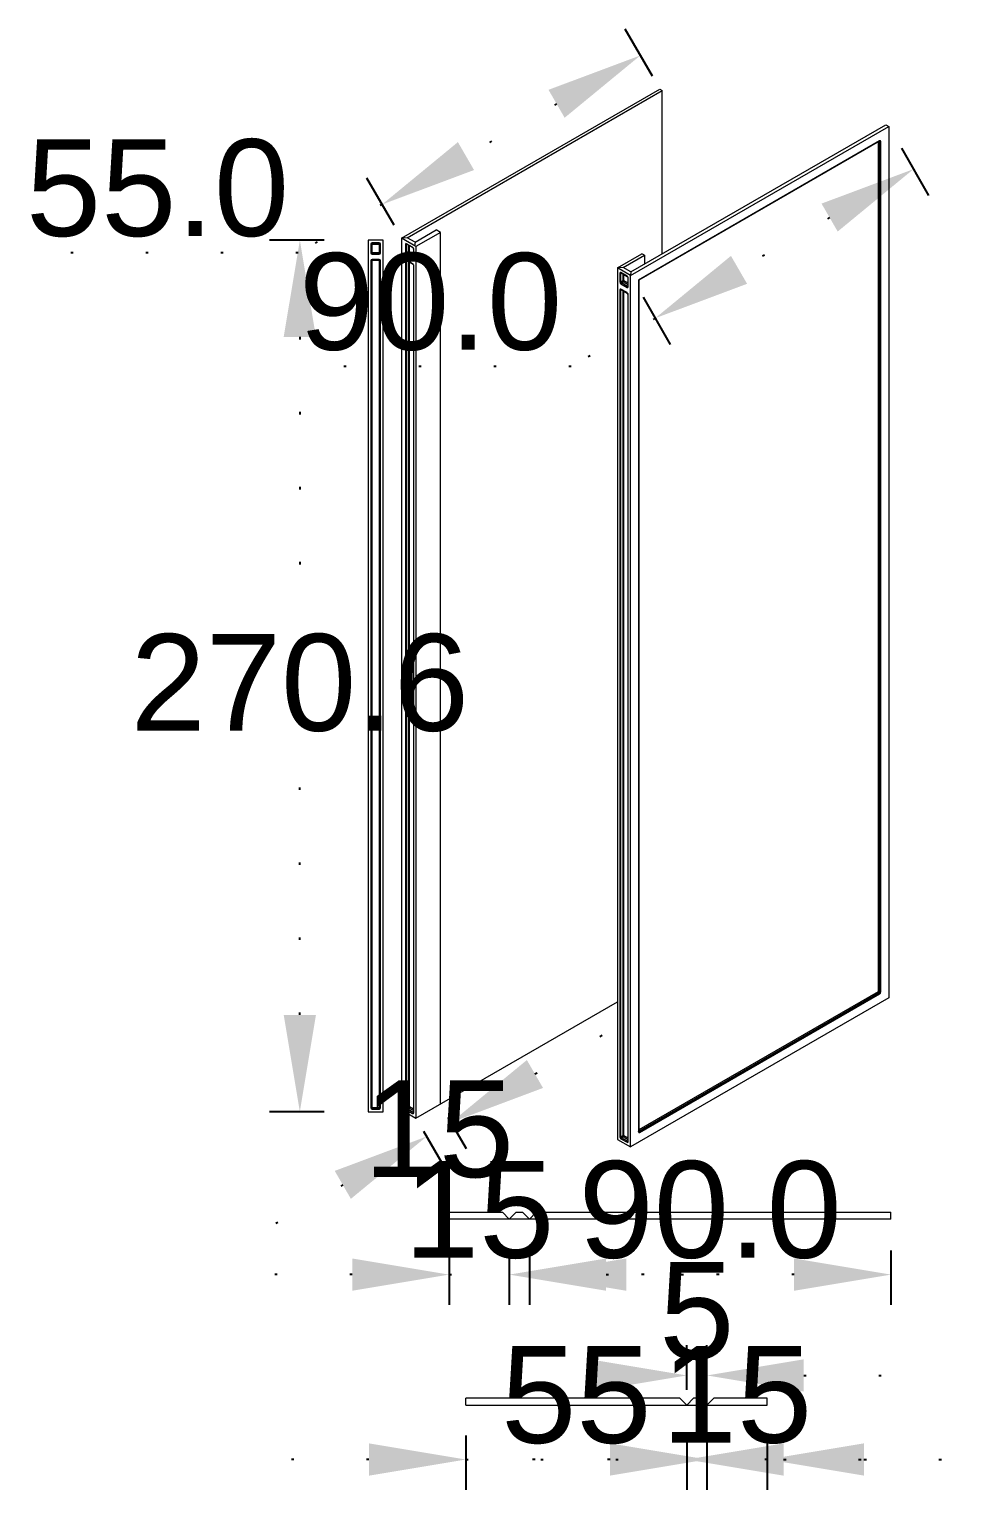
# Model space of a CAD drawing. Header units: inches. Extents: x 352 to 11605, y -941 to 2503.
# Drawn here: x 11446.4 to 11484.9, y 1708.4 to 1768.8 of the extents above; entities that cross this region are included whole.
import ezdxf

# ---------------------------------------------------------------- set-up
doc = ezdxf.new("R2010")
doc.units = ezdxf.units.IN
doc.header["$MEASUREMENT"] = 0
doc.linetypes.add('ACAD_ISO07W100', pattern=[3, 0, -3])
doc.styles.get("Standard").update_dxf_attribs({"font": 'arial.ttf'})
doc.dimstyles.new('ISO-25', dxfattribs={"dimtxt": 4, "dimasz": 4, "dimexe": 1.25, "dimexo": 0.625, "dimtad": 1, "dimtih": 1, "dimtoh": 1, "dimdec": 1, "dimtxsty": 'Standard', "dimcen": 2.5, "dimadec": 0, "dimazin": 0, "dimtfac": 1, "dimtdec": 1, "dimtmove": 0, "dimatfit": 3, "dimfxl": 1, "dimfxlon": 1, "dimarcsym": 0})

# ---------------------------------------------------------------- blocks, each defined once
blk = doc.blocks.new('*D429')
at = {"color": 0, "lineweight": -2, "transparency": 16777216}
for p, q in [((11458.613, 1760.055), (11456.363, 1760.055)), ((11458.613, 1724.036), (11456.363, 1724.036))]:
    blk.add_line(p, q, dxfattribs=at)
at = {"color": 0, "linetype": 'ACAD_ISO07W100', "lineweight": -2, "transparency": 16777216}
for p, q in [((11457.613, 1756.055), (11457.613, 1744.416)), ((11457.613, 1728.036), (11457.613, 1739.081))]:
    blk.add_line(p, q, dxfattribs=at)
at = {"color": 0, "transparency": 16777216}
for points in [[(11456.946, 1756.055), (11458.279, 1756.055), (11457.613, 1760.055)], [(11456.946, 1728.036), (11458.279, 1728.036), (11457.613, 1724.036)]]:
    blk.add_solid(points, dxfattribs=at)
at = {"layer": 'Defpoints', "color": 0, "transparency": 16777216}
for p in [(11457.613, 1760.055), (11461.054, 1760.055), (11461.054, 1724.036)]:
    blk.add_point(p, dxfattribs=at)
at = {"color": 0, "lineweight": 9, "transparency": 16777216, "insert": (11457.613, 1741.749), "char_height": 4, "attachment_point": 5}
blk.add_mtext('270.6', dxfattribs=at)
blk = doc.blocks.new('*D430')
at = {"color": 0, "lineweight": -2, "transparency": 16777216}
for p, q in [((11467.096, 1718.301), (11467.096, 1716.051)), ((11482.032, 1718.301), (11482.032, 1716.051))]:
    blk.add_line(p, q, dxfattribs=at)
at = {"color": 0, "linetype": 'ACAD_ISO07W100', "lineweight": -2, "transparency": 16777216}
blk.add_line((11478.032, 1717.301), (11471.096, 1717.301), dxfattribs=at)
at = {"color": 0, "transparency": 16777216}
for points in [[(11471.096, 1717.968), (11471.096, 1716.634), (11467.096, 1717.301)], [(11478.032, 1717.968), (11478.032, 1716.634), (11482.032, 1717.301)]]:
    blk.add_solid(points, dxfattribs=at)
at = {"layer": 'Defpoints', "color": 0, "transparency": 16777216}
for p in [(11467.096, 1719.594), (11482.032, 1719.594), (11467.096, 1717.301)]:
    blk.add_point(p, dxfattribs=at)
at = {"color": 0, "lineweight": 9, "transparency": 16777216, "insert": (11474.564, 1719.968), "char_height": 4, "attachment_point": 5}
blk.add_mtext('90.0', dxfattribs=at)
blk = doc.blocks.new('*D431')
at = {"color": 0, "lineweight": -2, "transparency": 16777216}
for p, q in [((11463.777, 1718.301), (11463.777, 1716.051)), ((11466.266, 1718.301), (11466.266, 1716.051))]:
    blk.add_line(p, q, dxfattribs=at)
at = {"color": 0, "linetype": 'ACAD_ISO07W100', "lineweight": -2, "transparency": 16777216}
for p, q in [((11459.777, 1717.301), (11455.777, 1717.301)), ((11463.777, 1717.301), (11466.266, 1717.301)), ((11470.266, 1717.301), (11474.266, 1717.301))]:
    blk.add_line(p, q, dxfattribs=at)
at = {"color": 0, "transparency": 16777216}
for points in [[(11459.777, 1717.968), (11459.777, 1716.634), (11463.777, 1717.301)], [(11470.266, 1717.968), (11470.266, 1716.634), (11466.266, 1717.301)]]:
    blk.add_solid(points, dxfattribs=at)
at = {"layer": 'Defpoints', "color": 0, "transparency": 16777216}
for p in [(11463.777, 1719.594), (11466.266, 1719.594), (11466.266, 1717.301)]:
    blk.add_point(p, dxfattribs=at)
at = {"color": 0, "lineweight": 9, "transparency": 16777216, "insert": (11465.021, 1719.968), "char_height": 4, "attachment_point": 5}
blk.add_mtext('15', dxfattribs=at)
blk = doc.blocks.new('*D432')
at = {"color": 0, "lineweight": -2, "transparency": 16777216}
for p, q in [((11464.47, 1710.658), (11464.47, 1708.408)), ((11473.598, 1710.658), (11473.598, 1708.408))]:
    blk.add_line(p, q, dxfattribs=at)
at = {"color": 0, "linetype": 'ACAD_ISO07W100', "lineweight": -2, "transparency": 16777216}
for p, q in [((11460.47, 1709.658), (11456.47, 1709.658)), ((11464.47, 1709.658), (11473.598, 1709.658)), ((11477.598, 1709.658), (11481.598, 1709.658))]:
    blk.add_line(p, q, dxfattribs=at)
at = {"color": 0, "transparency": 16777216}
for points in [[(11460.47, 1710.325), (11460.47, 1708.992), (11464.47, 1709.658)], [(11477.598, 1710.325), (11477.598, 1708.992), (11473.598, 1709.658)]]:
    blk.add_solid(points, dxfattribs=at)
at = {"layer": 'Defpoints', "color": 0, "transparency": 16777216}
for p in [(11464.47, 1711.908), (11473.598, 1711.908), (11473.598, 1709.658)]:
    blk.add_point(p, dxfattribs=at)
at = {"color": 0, "lineweight": 9, "transparency": 16777216, "insert": (11469.034, 1712.317), "char_height": 4, "attachment_point": 5}
blk.add_mtext('55', dxfattribs=at)
blk = doc.blocks.new('*D433')
at = {"color": 0, "lineweight": -2, "transparency": 16777216}
for p, q in [((11474.428, 1710.661), (11474.428, 1708.411)), ((11476.917, 1710.661), (11476.917, 1708.411))]:
    blk.add_line(p, q, dxfattribs=at)
at = {"color": 0, "linetype": 'ACAD_ISO07W100', "lineweight": -2, "transparency": 16777216}
for p, q in [((11470.428, 1709.661), (11466.428, 1709.661)), ((11476.917, 1709.661), (11474.428, 1709.661)), ((11480.917, 1709.661), (11484.917, 1709.661))]:
    blk.add_line(p, q, dxfattribs=at)
at = {"color": 0, "transparency": 16777216}
for points in [[(11470.428, 1710.327), (11470.428, 1708.994), (11474.428, 1709.661)], [(11480.917, 1710.327), (11480.917, 1708.994), (11476.917, 1709.661)]]:
    blk.add_solid(points, dxfattribs=at)
at = {"layer": 'Defpoints', "color": 0, "transparency": 16777216}
for p in [(11474.428, 1711.908), (11476.917, 1711.908), (11474.428, 1709.661)]:
    blk.add_point(p, dxfattribs=at)
at = {"color": 0, "lineweight": 9, "transparency": 16777216, "insert": (11475.672, 1712.328), "char_height": 4, "attachment_point": 5}
blk.add_mtext('15', dxfattribs=at)
blk = doc.blocks.new('*D434')
at = {"color": 0, "lineweight": -2, "transparency": 16777216}
for p, q in [((11472.177, 1766.837), (11471.058, 1768.775)), ((11461.506, 1760.676), (11460.387, 1762.614))]:
    blk.add_line(p, q, dxfattribs=at)
at = {"color": 0, "linetype": 'ACAD_ISO07W100', "lineweight": -2, "transparency": 16777216}
for p, q in [((11468.219, 1765.692), (11464.477, 1763.532)), ((11461.012, 1761.532), (11457.548, 1759.532)), ((11457.548, 1759.532), (11446.547, 1759.532))]:
    blk.add_line(p, q, dxfattribs=at)
at = {"color": 0, "transparency": 16777216}
for points in [[(11467.886, 1766.27), (11468.552, 1765.115), (11471.683, 1767.692)], [(11464.143, 1764.109), (11464.81, 1762.954), (11461.012, 1761.532)]]:
    blk.add_solid(points, dxfattribs=at)
at = {"layer": 'Defpoints', "color": 0, "transparency": 16777216}
for p in [(11472.489, 1766.296), (11461.012, 1761.532), (11461.819, 1760.135)]:
    blk.add_point(p, dxfattribs=at)
at = {"color": 0, "lineweight": 9, "transparency": 16777216, "insert": (11451.735, 1762.199), "char_height": 4, "attachment_point": 5}
blk.add_mtext('55.0', dxfattribs=at)
blk = doc.blocks.new('*D435')
at = {"color": 0, "lineweight": -2, "transparency": 16777216}
for p, q in [((11482.463, 1763.856), (11483.588, 1761.907)), ((11471.792, 1757.695), (11472.917, 1755.747))]:
    blk.add_line(p, q, dxfattribs=at)
at = {"color": 0, "linetype": 'ACAD_ISO07W100', "lineweight": -2, "transparency": 16777216}
for p, q in [((11479.499, 1760.99), (11475.756, 1758.829)), ((11472.292, 1756.829), (11468.828, 1754.829)), ((11468.828, 1754.829), (11457.827, 1754.829))]:
    blk.add_line(p, q, dxfattribs=at)
at = {"color": 0, "transparency": 16777216}
for points in [[(11479.165, 1761.567), (11479.832, 1760.413), (11482.963, 1762.99)], [(11475.423, 1759.407), (11476.09, 1758.252), (11472.292, 1756.829)]]:
    blk.add_solid(points, dxfattribs=at)
at = {"layer": 'Defpoints', "color": 0, "transparency": 16777216}
for p in [(11481.942, 1764.759), (11471.271, 1758.598), (11472.292, 1756.829)]:
    blk.add_point(p, dxfattribs=at)
at = {"color": 0, "lineweight": 9, "transparency": 16777216, "insert": (11463.015, 1757.497), "char_height": 4, "attachment_point": 5}
blk.add_mtext('90.0', dxfattribs=at)
blk = doc.blocks.new('*D436')
at = {"color": 0, "linetype": 'ACAD_ISO07W100', "lineweight": -2, "transparency": 16777216}
for p, q in [((11467.326, 1725.593), (11470.79, 1727.593)), ((11463.862, 1723.593), (11462.852, 1723.01)), ((11459.388, 1721.01), (11455.924, 1719.01))]:
    blk.add_line(p, q, dxfattribs=at)
at = {"color": 0, "lineweight": -2, "transparency": 16777216}
for p, q in [((11463.733, 1723.815), (11464.487, 1722.51)), ((11462.724, 1723.232), (11463.477, 1721.928))]:
    blk.add_line(p, q, dxfattribs=at)
at = {"color": 0, "transparency": 16777216}
for points in [[(11466.992, 1726.17), (11467.659, 1725.016), (11463.862, 1723.593)], [(11459.055, 1721.588), (11459.721, 1720.433), (11462.852, 1723.01)]]:
    blk.add_solid(points, dxfattribs=at)
at = {"layer": 'Defpoints', "color": 0, "transparency": 16777216}
for p in [(11463.421, 1724.356), (11462.411, 1723.774), (11462.852, 1723.01)]:
    blk.add_point(p, dxfattribs=at)
at = {"color": 0, "lineweight": 9, "transparency": 16777216, "insert": (11463.357, 1723.302), "char_height": 4, "attachment_point": 5}
blk.add_mtext('15', dxfattribs=at)
blk = doc.blocks.new('*D437')
at = {"color": 0, "lineweight": -2, "transparency": 16777216}
for p, q in [((11473.598, 1712.533), (11473.598, 1714.384)), ((11474.428, 1712.533), (11474.428, 1714.384))]:
    blk.add_line(p, q, dxfattribs=at)
at = {"color": 0, "linetype": 'ACAD_ISO07W100', "lineweight": -2, "transparency": 16777216}
for p, q in [((11469.598, 1713.134), (11465.598, 1713.134)), ((11474.428, 1713.134), (11473.598, 1713.134)), ((11478.428, 1713.134), (11482.428, 1713.134))]:
    blk.add_line(p, q, dxfattribs=at)
at = {"color": 0, "transparency": 16777216}
for points in [[(11469.598, 1713.801), (11469.598, 1712.467), (11473.598, 1713.134)], [(11478.428, 1713.801), (11478.428, 1712.467), (11474.428, 1713.134)]]:
    blk.add_solid(points, dxfattribs=at)
at = {"layer": 'Defpoints', "color": 0, "transparency": 16777216}
for p in [(11473.598, 1713.134), (11473.598, 1711.908), (11474.428, 1711.908)]:
    blk.add_point(p, dxfattribs=at)
at = {"color": 0, "lineweight": 9, "transparency": 16777216, "insert": (11474.013, 1715.793), "char_height": 4, "attachment_point": 5}
blk.add_mtext('5', dxfattribs=at)

msp = doc.modelspace()

# ---------------------------------------------------------------- linework, layer by layer
at = {"linetype": 'Continuous', "lineweight": 9, "extrusion": (-2.77556e-16, 0.816497, 0.57735)}
for p, q in [((11461.819, 1760.135), (11472.489, 1766.296)), ((11462.051, 1760.156), (11472.587, 1766.239)), ((11472.489, 1766.296), (11472.587, 1766.239)), ((11472.587, 1759.491), (11472.587, 1766.239)), ((11471.271, 1758.598), (11481.942, 1764.759)), ((11471.29, 1758.742), (11481.827, 1764.825)), ((11481.827, 1764.825), (11481.942, 1764.759)), ((11481.942, 1764.759), (11481.942, 1728.739)), ((11481.562, 1764.156), (11471.603, 1758.406)), ((11481.555, 1764.141), (11471.613, 1758.401)), ((11481.503, 1764.111), (11481.503, 1728.993)), ((11481.55, 1764.136), (11481.562, 1764.129)), ((11481.55, 1728.993), (11481.55, 1764.136)), ((11481.562, 1764.129), (11481.562, 1728.986)), ((11481.61, 1728.986), (11481.61, 1764.129)), ((11462.372, 1759.971), (11463.247, 1760.476)), ((11463.421, 1760.376), (11462.411, 1759.793)), ((11463.421, 1760.376), (11463.247, 1760.476)), ((11463.421, 1724.356), (11463.421, 1760.376)), ((11462.411, 1759.793), (11461.819, 1760.135)), ((11461.819, 1760.135), (11461.819, 1724.116)), ((11461.973, 1759.882), (11461.973, 1759.526)), ((11462.269, 1759.765), (11462.02, 1759.909)), ((11462.02, 1759.882), (11462.034, 1759.89)), ((11462.02, 1759.526), (11462.02, 1759.882)), ((11462.027, 1759.894), (11462.276, 1759.75)), ((11462.372, 1759.971), (11462.051, 1760.156)), ((11462.091, 1759.857), (11462.091, 1759.567)), ((11462.139, 1759.567), (11462.139, 1759.829)), ((11462.307, 1759.697), (11462.307, 1759.341)), ((11462.317, 1759.327), (11462.317, 1759.683)), ((11462.411, 1759.793), (11462.411, 1723.774)), ((11461.973, 1759.252), (11461.973, 1724.191)), ((11462.269, 1759.081), (11461.973, 1759.252)), ((11461.997, 1759.227), (11462.276, 1759.066)), ((11462.091, 1759.567), (11462.02, 1759.526)), ((11462.02, 1759.444), (11462.269, 1759.3)), ((11462.02, 1724.191), (11462.02, 1759.213)), ((11462.044, 1759.485), (11462.115, 1759.526)), ((11462.293, 1759.341), (11462.044, 1759.485)), ((11462.091, 1759.172), (11462.091, 1724.232)), ((11462.115, 1759.526), (11462.307, 1759.415)), ((11462.307, 1759.47), (11462.139, 1759.567)), ((11462.139, 1724.232), (11462.139, 1759.145)), ((11462.307, 1759.349), (11462.293, 1759.341)), ((11470.738, 1758.906), (11471.747, 1759.489)), ((11470.97, 1758.927), (11471.845, 1759.433)), ((11471.845, 1759.433), (11471.747, 1759.489)), ((11471.845, 1759.433), (11471.845, 1759.062)), ((11462.307, 1759.012), (11462.307, 1724.006)), ((11462.317, 1723.993), (11462.317, 1758.999)), ((11471.271, 1758.598), (11470.738, 1758.906)), ((11470.738, 1758.906), (11470.738, 1722.887)), ((11470.832, 1758.687), (11470.832, 1758.331)), ((11471.129, 1758.571), (11470.88, 1758.714)), ((11470.88, 1758.687), (11470.894, 1758.695)), ((11470.88, 1758.331), (11470.88, 1758.687)), ((11470.887, 1758.699), (11471.136, 1758.555)), ((11470.951, 1758.662), (11470.951, 1758.372)), ((11471.29, 1758.742), (11470.97, 1758.927)), ((11470.998, 1758.372), (11470.998, 1758.635)), ((11471.166, 1758.502), (11471.166, 1758.146)), ((11471.176, 1758.133), (11471.176, 1758.489)), ((11471.271, 1722.579), (11471.271, 1758.598)), ((11472.587, 1758.963), (11472.587, 1758.974)), ((11470.832, 1758.003), (11470.832, 1722.996)), ((11470.951, 1758.372), (11470.88, 1758.331)), ((11470.88, 1758.249), (11471.129, 1758.105)), ((11471.129, 1757.886), (11470.88, 1758.03)), ((11470.88, 1758.003), (11470.894, 1758.011)), ((11470.88, 1722.996), (11470.88, 1758.003)), ((11470.887, 1758.015), (11471.136, 1757.871)), ((11470.904, 1758.29), (11470.975, 1758.331)), ((11471.153, 1758.146), (11470.904, 1758.29)), ((11470.951, 1757.978), (11470.951, 1723.037)), ((11470.975, 1758.331), (11471.166, 1758.22)), ((11471.166, 1758.275), (11470.998, 1758.372)), ((11470.998, 1723.037), (11470.998, 1757.95)), ((11471.166, 1758.154), (11471.153, 1758.146)), ((11471.613, 1758.401), (11471.603, 1758.406)), ((11471.603, 1758.406), (11471.603, 1723.209)), ((11471.613, 1758.401), (11471.613, 1723.222)), ((11471.166, 1757.818), (11471.166, 1722.812)), ((11471.176, 1722.798), (11471.176, 1757.804)), ((11471.603, 1729.08), (11471.613, 1729.086)), ((11481.503, 1728.993), (11471.613, 1723.283)), ((11471.615, 1723.229), (11481.527, 1728.952)), ((11481.539, 1728.945), (11471.627, 1723.222)), ((11471.651, 1723.181), (11481.562, 1728.904)), ((11481.527, 1728.952), (11481.539, 1728.945)), ((11481.562, 1728.986), (11481.55, 1728.993)), ((11462.411, 1723.774), (11470.738, 1728.581)), ((11471.166, 1728.828), (11471.176, 1728.834)), ((11481.942, 1728.739), (11471.271, 1722.579)), ((11461.819, 1724.116), (11462.411, 1723.774)), ((11462.091, 1724.232), (11462.02, 1724.191)), ((11462.02, 1724.109), (11462.269, 1723.965)), ((11462.044, 1724.15), (11462.115, 1724.191)), ((11462.293, 1724.006), (11462.044, 1724.15)), ((11462.115, 1724.191), (11462.307, 1724.08)), ((11462.307, 1724.135), (11462.139, 1724.232)), ((11462.307, 1724.014), (11462.293, 1724.006)), ((11470.738, 1722.887), (11471.271, 1722.579)), ((11470.951, 1723.037), (11470.88, 1722.996)), ((11470.88, 1722.914), (11471.129, 1722.77)), ((11470.904, 1722.955), (11470.975, 1722.996)), ((11471.153, 1722.812), (11470.904, 1722.955)), ((11470.975, 1722.996), (11471.166, 1722.886)), ((11471.166, 1722.94), (11470.998, 1723.037)), ((11471.627, 1723.222), (11471.615, 1723.229)), ((11471.166, 1722.82), (11471.153, 1722.812))]:
    msp.add_line(p, q, dxfattribs=at)
at = {"linetype": 'Continuous', "lineweight": 9, "extrusion": (0, 1, -2.22045e-16)}
for p, q in [((11461.054, 1760.055), (11460.438, 1760.055)), ((11460.438, 1760.055), (11460.438, 1724.036)), ((11460.547, 1759.891), (11460.547, 1759.535)), ((11460.547, 1759.891), (11460.575, 1759.891)), ((11460.602, 1759.891), (11460.575, 1759.891)), ((11460.575, 1759.535), (11460.575, 1759.891)), ((11460.89, 1759.946), (11460.602, 1759.946)), ((11460.602, 1759.918), (11460.602, 1759.946)), ((11460.602, 1759.918), (11460.602, 1759.891)), ((11460.602, 1759.918), (11460.89, 1759.918)), ((11460.602, 1759.535), (11460.602, 1759.891)), ((11460.602, 1759.891), (11460.89, 1759.891)), ((11460.89, 1759.946), (11460.89, 1759.918)), ((11460.89, 1759.891), (11460.89, 1759.918)), ((11460.917, 1759.891), (11460.89, 1759.891)), ((11460.89, 1759.891), (11460.89, 1759.535)), ((11460.917, 1759.891), (11460.944, 1759.891)), ((11460.917, 1759.891), (11460.917, 1759.535)), ((11460.944, 1759.535), (11460.944, 1759.891)), ((11461.054, 1724.036), (11461.054, 1760.055)), ((11460.575, 1759.535), (11460.547, 1759.535)), ((11460.547, 1759.206), (11460.575, 1759.206)), ((11460.547, 1759.206), (11460.547, 1724.2)), ((11460.575, 1759.535), (11460.602, 1759.535)), ((11460.575, 1724.2), (11460.575, 1759.206)), ((11460.602, 1759.535), (11460.602, 1759.508)), ((11460.89, 1759.535), (11460.602, 1759.535)), ((11460.602, 1759.48), (11460.602, 1759.508)), ((11460.89, 1759.508), (11460.602, 1759.508)), ((11460.602, 1759.48), (11460.89, 1759.48)), ((11460.602, 1759.234), (11460.602, 1759.261)), ((11460.89, 1759.261), (11460.602, 1759.261)), ((11460.602, 1759.234), (11460.89, 1759.234)), ((11460.602, 1724.2), (11460.602, 1759.234)), ((11460.89, 1759.508), (11460.89, 1759.535)), ((11460.89, 1759.535), (11460.917, 1759.535)), ((11460.89, 1759.508), (11460.89, 1759.48)), ((11460.89, 1759.261), (11460.89, 1759.234)), ((11460.89, 1759.234), (11460.89, 1724.2)), ((11460.944, 1759.535), (11460.917, 1759.535)), ((11460.917, 1759.206), (11460.944, 1759.206)), ((11460.917, 1759.206), (11460.917, 1724.2)), ((11460.944, 1724.2), (11460.944, 1759.206)), ((11460.575, 1724.2), (11460.547, 1724.2)), ((11460.575, 1724.2), (11460.602, 1724.2)), ((11460.602, 1724.2), (11460.602, 1724.173)), ((11460.89, 1724.2), (11460.602, 1724.2)), ((11460.602, 1724.145), (11460.602, 1724.173)), ((11460.89, 1724.173), (11460.602, 1724.173)), ((11460.602, 1724.145), (11460.89, 1724.145)), ((11460.89, 1724.173), (11460.89, 1724.2)), ((11460.89, 1724.2), (11460.917, 1724.2)), ((11460.89, 1724.173), (11460.89, 1724.145)), ((11460.944, 1724.2), (11460.917, 1724.2)), ((11460.438, 1724.036), (11461.054, 1724.036))]:
    msp.add_line(p, q, dxfattribs=at)
at = {"lineweight": 9}
for p, q in [((11462.051, 1760.156), (11461.819, 1760.135)), ((11462.372, 1759.971), (11462.352, 1759.827)), ((11470.97, 1758.927), (11470.738, 1758.906)), ((11471.29, 1758.742), (11471.271, 1758.598)), ((11463.777, 1719.594), (11463.777, 1719.876)), ((11463.777, 1719.876), (11465.984, 1719.876)), ((11466.266, 1719.594), (11465.984, 1719.876)), ((11466.266, 1719.594), (11466.548, 1719.876)), ((11466.548, 1719.876), (11466.814, 1719.876)), ((11467.096, 1719.594), (11466.814, 1719.876)), ((11467.096, 1719.594), (11467.378, 1719.876)), ((11467.378, 1719.876), (11482.032, 1719.876)), ((11482.032, 1719.594), (11482.032, 1719.876)), ((11466.266, 1719.594), (11463.777, 1719.594)), ((11467.096, 1719.594), (11466.266, 1719.594)), ((11482.032, 1719.594), (11467.096, 1719.594)), ((11473.316, 1712.191), (11464.47, 1712.191)), ((11464.47, 1711.908), (11464.47, 1712.191)), ((11473.598, 1711.908), (11473.316, 1712.191)), ((11473.598, 1711.908), (11473.88, 1712.191)), ((11474.145, 1712.191), (11473.88, 1712.191)), ((11474.428, 1711.908), (11474.145, 1712.191)), ((11474.428, 1711.908), (11474.71, 1712.191)), ((11476.917, 1712.191), (11474.71, 1712.191)), ((11476.917, 1711.908), (11476.917, 1712.191)), ((11464.47, 1711.908), (11473.598, 1711.908)), ((11473.598, 1711.908), (11474.428, 1711.908)), ((11474.428, 1711.908), (11476.917, 1711.908))]:
    msp.add_line(p, q, dxfattribs=at)
at = {"linetype": 'Continuous', "lineweight": 9}
for centre, radius, start, end in [((11460.602, 1759.891), 0.0548, 90, 180), ((11460.602, 1759.891), 0.0274, 90, 180), ((11460.89, 1759.891), 0.0548, 0, 90), ((11460.89, 1759.891), 0.0274, 0, 90), ((11460.602, 1759.535), 0.0548, 180, 270), ((11460.602, 1759.206), 0.0548, 90, 180), ((11460.602, 1759.535), 0.0274, 180, 270), ((11460.602, 1759.206), 0.0274, 90, 180), ((11460.89, 1759.535), 0.0548, 270, 0), ((11460.89, 1759.535), 0.0274, 270, 0), ((11460.89, 1759.206), 0.0548, 0, 90), ((11460.89, 1759.206), 0.0274, 0, 90), ((11460.602, 1724.2), 0.0548, 180, 270), ((11460.602, 1724.2), 0.0274, 180, 270), ((11460.89, 1724.2), 0.0274, 270, 0), ((11460.89, 1724.2), 0.0548, 270, 0)]:
    msp.add_arc(centre, radius, start, end, dxfattribs=at)
for centre, major_axis, start_param, end_param in [((11481.527, 1764.122), (0.0335, 0), 0.785398, 0.87129), ((11481.539, 1764.17), (0.0168, -0.029), 0, 0.785398), ((11481.539, 1764.115), (-0.0168, -0.029), 2.356194, 2.973687), ((11481.562, 1764.102), (0.0335, 0.0581), -0.785398, 0.785398), ((11462.02, 1759.854), (-0.0335, 0.0581), -0.785398, 0.785398), ((11462.044, 1759.923), (-0.0168, -0.029), -0.785398, 0), ((11462.044, 1759.868), (-0.0168, 0.029), 0.167906, 0.785398), ((11462.269, 1759.711), (-0.0335, 0.0581), -2.356194, -0.785398), ((11462.02, 1759.498), (0.0335, -0.0581), -2.356194, -0.785398), ((11461.997, 1759.539), (0.0335, 0), -2.356194, -0.785398), ((11462.044, 1759.512), (-0.0168, 0.029), 0.785398, 2.356194), ((11462.044, 1759.457), (-0.0168, -0.029), -2.356194, -0.785398), ((11462.269, 1759.355), (0.0335, -0.0581), -0.785398, 0.785398), ((11462.269, 1759.026), (-0.0335, 0.0581), -2.356194, -0.785398), ((11462.293, 1759.368), (-0.0168, 0.029), 2.356194, 2.973687), ((11462.34, 1759.341), (-0.0335, 0), 0, 0.785398), ((11470.88, 1758.66), (-0.0335, 0.0581), -0.785398, 0.785398), ((11470.904, 1758.728), (-0.0168, -0.029), -0.785398, 0), ((11470.904, 1758.673), (-0.0168, 0.029), 0.167906, 0.785398), ((11471.129, 1758.516), (-0.0335, 0.0581), -2.356194, -0.785398), ((11470.88, 1758.304), (0.0335, -0.0581), -2.356194, -0.785398), ((11470.856, 1758.345), (0.0335, 0), -2.356194, -0.785398), ((11470.88, 1757.975), (-0.0335, 0.0581), -0.785398, 0.785398), ((11470.904, 1758.317), (-0.0168, 0.029), 0.785398, 2.356194), ((11470.904, 1758.263), (-0.0168, -0.029), -2.356194, -0.785398), ((11470.904, 1758.044), (-0.0168, -0.029), -0.785398, 0), ((11470.904, 1757.989), (-0.0168, 0.029), 0.167906, 0.785398), ((11471.129, 1758.16), (0.0335, -0.0581), -0.785398, 0.785398), ((11471.129, 1757.831), (-0.0335, 0.0581), -2.356194, -0.785398), ((11471.153, 1758.174), (-0.0168, 0.029), 2.356194, 2.973687), ((11471.2, 1758.146), (-0.0335, 0), 0, 0.785398), ((11481.539, 1728.972), (-0.0168, -0.029), 0.785398, 2.356194), ((11481.539, 1728.917), (-0.0168, 0.029), -2.356194, -0.785398), ((11481.586, 1729), (0.0335, 0), -2.356194, -0.785398), ((11481.562, 1728.959), (0.0335, 0.0581), -2.356194, -0.785398), ((11461.997, 1724.205), (0.0335, 0), -2.356194, -0.785398), ((11462.02, 1724.164), (0.0335, -0.0581), -2.356194, -0.785398), ((11462.044, 1724.177), (-0.0168, 0.029), 0.785398, 2.356194), ((11462.044, 1724.123), (-0.0168, -0.029), -2.356194, -0.785398), ((11462.269, 1724.02), (0.0335, -0.0581), -0.785398, 0.785398), ((11462.293, 1724.034), (-0.0168, 0.029), 2.356194, 2.973687), ((11462.34, 1724.006), (-0.0335, 0), 0, 0.785398), ((11470.88, 1722.969), (0.0335, -0.0581), -2.356194, -0.785398), ((11470.856, 1723.01), (0.0335, 0), -2.356194, -0.785398), ((11470.904, 1722.983), (-0.0168, 0.029), 0.785398, 2.356194), ((11470.904, 1722.928), (-0.0168, -0.029), -2.356194, -0.785398), ((11471.579, 1723.222), (0.0335, 0), -0.785398, 0), ((11471.651, 1723.236), (-0.0335, -0.0581), -0.785398, 0.785398), ((11471.615, 1723.256), (-0.0168, 0.029), 2.270302, 2.356194), ((11471.627, 1723.25), (-0.0168, -0.029), 0.167906, 0.785398), ((11471.129, 1722.825), (0.0335, -0.0581), -0.785398, 0.785398), ((11471.153, 1722.839), (-0.0168, 0.029), 2.356194, 2.973687), ((11471.2, 1722.812), (-0.0335, 0), 0, 0.785398)]:
    msp.add_ellipse(centre, major_axis=major_axis, ratio=0.57735, start_param=start_param, end_param=end_param, dxfattribs=at)
at = {"linetype": 'Continuous', "lineweight": 9, "extrusion": (2.12615e-16, -1.86852e-16, -1)}
msp.add_ellipse((11481.527, 1764.122), major_axis=(0.0168, 0.029), ratio=0.57735, start_param=0.699506, end_param=0.785398, dxfattribs=at)
at = {"linetype": 'Continuous', "lineweight": 9, "extrusion": (1.31847e-16, -1.66533e-16, -1)}
for centre in [(11481.586, 1764.143), (11470.856, 1758.016)]:
    msp.add_ellipse(centre, major_axis=(-0.0335, 0), ratio=0.57735, start_param=-2.356194, end_param=-0.785398, dxfattribs=at)
at = {"linetype": 'Continuous', "lineweight": 9, "extrusion": (9.1121e-17, -1.11022e-16, -1)}
msp.add_ellipse((11461.997, 1759.895), major_axis=(-0.0335, 0), ratio=0.57735, start_param=-2.356194, end_param=-0.785398, dxfattribs=at)
at = {"linetype": 'Continuous', "lineweight": 9, "extrusion": (1.12748e-16, -1.93293e-16, -1)}
for centre in [(11462.293, 1759.779), (11471.153, 1758.584)]:
    msp.add_ellipse(centre, major_axis=(-0.0168, -0.029), ratio=0.57735, start_param=0, end_param=0.785398, dxfattribs=at)
at = {"linetype": 'Continuous', "lineweight": 9, "extrusion": (1.06441e-16, -1.66533e-16, -1)}
for centre in [(11462.34, 1759.697), (11462.34, 1759.012), (11471.2, 1758.502), (11471.2, 1757.818)]:
    msp.add_ellipse(centre, major_axis=(-0.0335, 0), ratio=0.57735, start_param=-0.785398, end_param=0, dxfattribs=at)
at = {"linetype": 'Continuous', "lineweight": 9, "extrusion": (8.69853e-17, -2.06174e-16, -1)}
msp.add_ellipse((11461.997, 1759.266), major_axis=(0.0237, -0.0411), ratio=0.57735, start_param=0.785398, end_param=1.570796, dxfattribs=at)
at = {"linetype": 'Continuous', "lineweight": 9, "extrusion": (1.02623e-16, -2.22045e-16, -1)}
msp.add_ellipse((11462.115, 1759.553), major_axis=(-0.0335, 0), ratio=0.57735, start_param=0.785398, end_param=2.356194, dxfattribs=at)
at = {"linetype": 'Continuous', "lineweight": 9, "extrusion": (-4.0637e-17, -1.51659e-16, -1)}
msp.add_ellipse((11462.115, 1759.553), major_axis=(0.0168, -0.029), ratio=0.57735, start_param=0.785398, end_param=2.356194, dxfattribs=at)
at = {"linetype": 'Continuous', "lineweight": 9, "extrusion": (2.36652e-16, -2.0073e-16, -1)}
msp.add_ellipse((11462.115, 1759.553), major_axis=(0.0168, 0.029), ratio=0.57735, start_param=0.785398, end_param=2.356194, dxfattribs=at)
at = {"linetype": 'Continuous', "lineweight": 9, "extrusion": (9.24296e-17, -1.17463e-16, -1)}
for centre in [(11462.293, 1759.314), (11471.153, 1758.119)]:
    msp.add_ellipse(centre, major_axis=(0.0168, 0.029), ratio=0.57735, start_param=-2.356194, end_param=-0.785398, dxfattribs=at)
at = {"linetype": 'Continuous', "lineweight": 9, "extrusion": (1.84859e-16, -2.34926e-16, -1)}
for centre, major_axis, start_param, end_param in [((11462.293, 1759.095), (-0.0168, -0.029), 0, 0.785398), ((11471.153, 1757.9), (-0.0168, -0.029), 0, 0.785398), ((11471.615, 1723.256), (0.0168, 0.029), 2.356194, 2.442086)]:
    msp.add_ellipse(centre, major_axis=major_axis, ratio=0.57735, start_param=start_param, end_param=end_param, dxfattribs=at)
at = {"linetype": 'Continuous', "lineweight": 9, "extrusion": (9.1121e-17, -5.55112e-17, -1)}
msp.add_ellipse((11470.856, 1758.701), major_axis=(-0.0335, 0), ratio=0.57735, start_param=-2.356194, end_param=-0.785398, dxfattribs=at)
at = {"linetype": 'Continuous', "lineweight": 9, "extrusion": (-2.84299e-17, -3.33067e-16, -1)}
msp.add_ellipse((11470.975, 1758.358), major_axis=(-0.0335, 0), ratio=0.57735, start_param=0.785398, end_param=2.356194, dxfattribs=at)
at = {"linetype": 'Continuous', "lineweight": 9, "extrusion": (-1.28814e-17, -1.99733e-16, -1)}
msp.add_ellipse((11470.975, 1758.358), major_axis=(0.0168, -0.029), ratio=0.57735, start_param=0.785398, end_param=2.356194, dxfattribs=at)
at = {"linetype": 'Continuous', "lineweight": 9, "extrusion": (1.68259e-16, -9.71445e-17, -1)}
msp.add_ellipse((11470.975, 1758.358), major_axis=(0.0168, 0.029), ratio=0.57735, start_param=0.785398, end_param=2.356194, dxfattribs=at)
at = {"linetype": 'Continuous', "lineweight": 9, "extrusion": (2.02014e-16, -1.66533e-16, -1)}
for centre in [(11481.527, 1728.979), (11462.115, 1724.218), (11470.975, 1723.024)]:
    msp.add_ellipse(centre, major_axis=(-0.0335, 0), ratio=0.57735, start_param=0.785398, end_param=2.356194, dxfattribs=at)
at = {"linetype": 'Continuous', "lineweight": 9, "extrusion": (-5.72369e-17, -2.89441e-16, -1)}
msp.add_ellipse((11481.527, 1728.979), major_axis=(0.0168, -0.029), ratio=0.57735, start_param=0.785398, end_param=2.356194, dxfattribs=at)
at = {"linetype": 'Continuous', "lineweight": 9, "extrusion": (1.60822e-16, -2.21048e-16, -1)}
msp.add_ellipse((11481.527, 1728.979), major_axis=(0.0168, 0.029), ratio=0.57735, start_param=0.785398, end_param=2.356194, dxfattribs=at)
at = {"linetype": 'Continuous', "lineweight": 9, "extrusion": (1.79415e-16, -8.87111e-17, -1)}
msp.add_ellipse((11462.115, 1724.218), major_axis=(0.0168, -0.029), ratio=0.57735, start_param=0.785398, end_param=2.356194, dxfattribs=at)
at = {"linetype": 'Continuous', "lineweight": 9, "extrusion": (1.16467e-16, -1.31341e-16, -1)}
msp.add_ellipse((11462.115, 1724.218), major_axis=(0.0168, 0.029), ratio=0.57735, start_param=0.785398, end_param=2.356194, dxfattribs=at)
at = {"linetype": 'Continuous', "lineweight": 9, "extrusion": (4.0637e-17, -1.51659e-16, -1)}
for centre in [(11462.293, 1723.979), (11471.153, 1722.784)]:
    msp.add_ellipse(centre, major_axis=(0.0168, 0.029), ratio=0.57735, start_param=-2.356194, end_param=-0.785398, dxfattribs=at)
at = {"linetype": 'Continuous', "lineweight": 9, "extrusion": (3.89112e-17, -2.3393e-16, -1)}
msp.add_ellipse((11470.975, 1723.024), major_axis=(0.0168, -0.029), ratio=0.57735, start_param=0.785398, end_param=2.356194, dxfattribs=at)
at = {"linetype": 'Continuous', "lineweight": 9, "extrusion": (8.87111e-17, -1.79415e-16, -1)}
msp.add_ellipse((11470.975, 1723.024), major_axis=(0.0168, 0.029), ratio=0.57735, start_param=0.785398, end_param=2.356194, dxfattribs=at)
at = {"linetype": 'Continuous', "lineweight": 9, "extrusion": (2.55245e-16, -1.0903e-16, -1)}
msp.add_ellipse((11471.627, 1723.195), major_axis=(0.0168, -0.029), ratio=0.57735, start_param=-2.356194, end_param=-0.785398, dxfattribs=at)
at = {"linetype": 'Continuous', "lineweight": 9}
for points, knots in [([(11481.555, 1764.141), (11481.557, 1764.142), (11481.558, 1764.142), (11481.559, 1764.143), (11481.56, 1764.143), (11481.56, 1764.143), (11481.56, 1764.143), (11481.56, 1764.143)], [4.712389, 4.712389, 4.712389, 4.712389, 4.8694686, 4.8694686, 5.0265482, 5.0265482, 5.0928775, 5.0928775, 5.0928775, 5.0928775]), ([(11462.027, 1759.894), (11462.026, 1759.894), (11462.025, 1759.895), (11462.023, 1759.896), (11462.023, 1759.896), (11462.023, 1759.896), (11462.022, 1759.896), (11462.022, 1759.896)], [1.5707963, 1.5707963, 1.5707963, 1.5707963, 1.727876, 1.727876, 1.8849556, 1.8849556, 1.9512848, 1.9512848, 1.9512848, 1.9512848]), ([(11462.276, 1759.75), (11462.278, 1759.749), (11462.28, 1759.748), (11462.283, 1759.745), (11462.286, 1759.743), (11462.29, 1759.738), (11462.292, 1759.735), (11462.297, 1759.728), (11462.299, 1759.725), (11462.302, 1759.718), (11462.303, 1759.714), (11462.305, 1759.708), (11462.306, 1759.705), (11462.307, 1759.7), (11462.307, 1759.698), (11462.307, 1759.697)], [4.712389, 4.712389, 4.712389, 4.712389, 4.919113, 4.919113, 5.142574, 5.142574, 5.381629, 5.381629, 5.629603, 5.629603, 5.877268, 5.877268, 6.114931, 6.114931, 6.283185, 6.283185, 6.283185, 6.283185]), ([(11462.307, 1759.341), (11462.307, 1759.34), (11462.307, 1759.339), (11462.306, 1759.337), (11462.306, 1759.336), (11462.306, 1759.336), (11462.306, 1759.336), (11462.306, 1759.336)], [0, 0, 0, 0, 0.1570796, 0.1570796, 0.3141593, 0.3141593, 0.3804885, 0.3804885, 0.3804885, 0.3804885]), ([(11462.276, 1759.066), (11462.278, 1759.065), (11462.28, 1759.063), (11462.283, 1759.06), (11462.286, 1759.058), (11462.29, 1759.053), (11462.292, 1759.05), (11462.297, 1759.044), (11462.299, 1759.04), (11462.302, 1759.033), (11462.303, 1759.03), (11462.305, 1759.023), (11462.306, 1759.02), (11462.307, 1759.016), (11462.307, 1759.014), (11462.307, 1759.012)], [4.712389, 4.712389, 4.712389, 4.712389, 4.919113, 4.919113, 5.142574, 5.142574, 5.381629, 5.381629, 5.629603, 5.629603, 5.877268, 5.877268, 6.114931, 6.114931, 6.283185, 6.283185, 6.283185, 6.283185]), ([(11470.887, 1758.699), (11470.886, 1758.7), (11470.885, 1758.7), (11470.883, 1758.701), (11470.883, 1758.701), (11470.882, 1758.701), (11470.882, 1758.701), (11470.882, 1758.701)], [1.5707963, 1.5707963, 1.5707963, 1.5707963, 1.727876, 1.727876, 1.8849556, 1.8849556, 1.9512848, 1.9512848, 1.9512848, 1.9512848]), ([(11471.136, 1758.555), (11471.137, 1758.554), (11471.139, 1758.553), (11471.143, 1758.55), (11471.145, 1758.548), (11471.15, 1758.543), (11471.152, 1758.54), (11471.156, 1758.534), (11471.158, 1758.53), (11471.162, 1758.523), (11471.163, 1758.52), (11471.165, 1758.513), (11471.166, 1758.51), (11471.166, 1758.505), (11471.166, 1758.504), (11471.166, 1758.502)], [4.712389, 4.712389, 4.712389, 4.712389, 4.919113, 4.919113, 5.142574, 5.142574, 5.381629, 5.381629, 5.629603, 5.629603, 5.877268, 5.877268, 6.114931, 6.114931, 6.283185, 6.283185, 6.283185, 6.283185]), ([(11470.882, 1758.017), (11470.882, 1758.017), (11470.882, 1758.017), (11470.883, 1758.016), (11470.883, 1758.016), (11470.885, 1758.016), (11470.886, 1758.015), (11470.887, 1758.015)], [4.3319005, 4.3319005, 4.3319005, 4.3319005, 4.3982297, 4.3982297, 4.5553093, 4.5553093, 4.712389, 4.712389, 4.712389, 4.712389]), ([(11471.166, 1758.146), (11471.166, 1758.145), (11471.166, 1758.144), (11471.166, 1758.142), (11471.166, 1758.142), (11471.166, 1758.141), (11471.166, 1758.141), (11471.166, 1758.141)], [0, 0, 0, 0, 0.1570796, 0.1570796, 0.3141593, 0.3141593, 0.3804885, 0.3804885, 0.3804885, 0.3804885]), ([(11471.136, 1757.871), (11471.137, 1757.87), (11471.139, 1757.869), (11471.143, 1757.865), (11471.145, 1757.863), (11471.15, 1757.858), (11471.152, 1757.856), (11471.156, 1757.849), (11471.158, 1757.846), (11471.162, 1757.839), (11471.163, 1757.835), (11471.165, 1757.829), (11471.166, 1757.825), (11471.166, 1757.821), (11471.166, 1757.819), (11471.166, 1757.818)], [4.712389, 4.712389, 4.712389, 4.712389, 4.919113, 4.919113, 5.142574, 5.142574, 5.381629, 5.381629, 5.629603, 5.629603, 5.877268, 5.877268, 6.114931, 6.114931, 6.283185, 6.283185, 6.283185, 6.283185]), ([(11462.307, 1724.006), (11462.307, 1724.005), (11462.307, 1724.004), (11462.306, 1724.002), (11462.306, 1724.002), (11462.306, 1724.001), (11462.306, 1724.001), (11462.306, 1724.001)], [0, 0, 0, 0, 0.1570796, 0.1570796, 0.3141593, 0.3141593, 0.3804885, 0.3804885, 0.3804885, 0.3804885]), ([(11471.614, 1723.217), (11471.614, 1723.217), (11471.614, 1723.217), (11471.613, 1723.218), (11471.613, 1723.218), (11471.613, 1723.22), (11471.613, 1723.221), (11471.613, 1723.222)], [2.7611041, 2.7611041, 2.7611041, 2.7611041, 2.8274334, 2.8274334, 2.984513, 2.984513, 3.1415927, 3.1415927, 3.1415927, 3.1415927]), ([(11471.166, 1722.812), (11471.166, 1722.81), (11471.166, 1722.809), (11471.166, 1722.807), (11471.166, 1722.807), (11471.166, 1722.807), (11471.166, 1722.807), (11471.166, 1722.807)], [0, 0, 0, 0, 0.1570796, 0.1570796, 0.3141593, 0.3141593, 0.3804885, 0.3804885, 0.3804885, 0.3804885])]:
    msp.add_open_spline(points, degree=3, knots=knots, dxfattribs=at)

# ---------------------------------------------------------------- dimensions: what is measured, and where the dimension line sits
at = {"lineweight": 9}
for p1, p2, distance, text, picture, middle in [((11472.489, 1766.296), (11461.819, 1760.135), -1.613, '55.0', '*D434', (11451.735, 1762.199)), ((11481.942, 1764.759), (11471.271, 1758.598), 2.042, '90.0', '*D435', (11463.015, 1757.497))]:
    dim = msp.add_aligned_dim(p1=p1, p2=p2, distance=distance, text=text, dimstyle='ISO-25', dxfattribs=at)
    dim.commit()
    dim.dimension.update_dxf_attribs({"geometry": picture, "text_midpoint": middle})
for base, p1, p2, angle, text, picture, middle, dimtype in [((11457.613, 1760.055), (11461.054, 1724.036), (11461.054, 1760.055), 270, '270.6', '*D429', (11457.613, 1741.749), 160), ((11462.852, 1723.01), (11463.421, 1724.356), (11462.411, 1723.774), 210, '15', '*D436', (11463.357, 1723.302), 161), ((11473.598, 1709.658), (11464.47, 1711.908), (11473.598, 1711.908), 180, '55', '*D432', (11469.034, 1709.658), 160), ((11474.428, 1709.661), (11476.917, 1711.908), (11474.428, 1711.908), 180, '15', '*D433', (11475.672, 1709.661), 160)]:
    dim = msp.add_linear_dim(base=base, p1=p1, p2=p2, angle=angle, text=text, dimstyle='ISO-25', dxfattribs=at)
    dim.commit()
    dim.dimension.update_dxf_attribs({"geometry": picture, "text_midpoint": middle, "dimtype": dimtype})
for base, p1, p2, text, picture, middle in [((11466.266, 1717.301), (11463.777, 1719.594), (11466.266, 1719.594), '15', '*D431', (11465.021, 1717.301)), ((11467.096, 1717.301), (11482.032, 1719.594), (11467.096, 1719.594), '90.0', '*D430', (11474.564, 1717.301)), ((11473.598, 1713.134), (11474.428, 1711.908), (11473.598, 1711.908), '5', '*D437', (11474.013, 1713.134))]:
    dim = msp.add_linear_dim(base=base, p1=p1, p2=p2, text=text, dimstyle='ISO-25', dxfattribs=at)
    dim.commit()
    dim.dimension.update_dxf_attribs({"geometry": picture, "text_midpoint": middle, "dimtype": 160})

doc.saveas('drawing.dxf')
